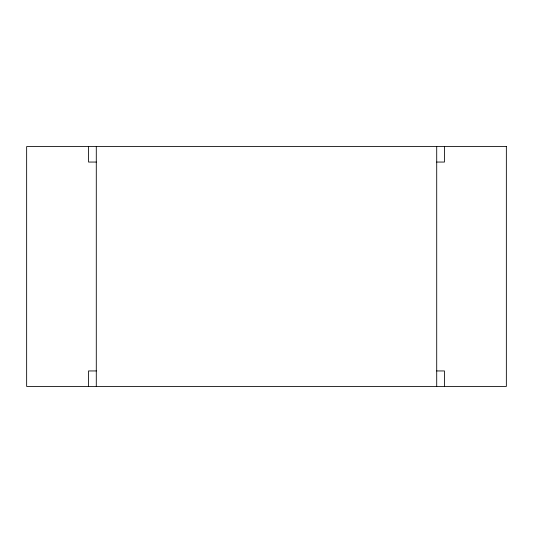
<?xml version="1.0" encoding="UTF-8"?>
<svg xmlns="http://www.w3.org/2000/svg" width="533" height="533" viewBox="0 0 533 533"><rect width="100%" height="100%" fill="white"/><g stroke="black" fill="none" stroke-linecap="round" stroke-linejoin="round"><path stroke-width="0.8" d="M96.286 162.052L88.545 162.052L88.545 146.575M436.714 162.052L444.455 162.052L444.455 146.575M96.286 370.948L88.545 370.948L88.545 386.425M436.714 370.948L444.455 370.948L444.455 386.425M436.714 146.575L436.714 386.425M96.286 146.575L96.286 386.425M506.35 146.575L26.65 146.575L26.65 386.425L506.35 386.425L506.35 146.575"/></g></svg>
